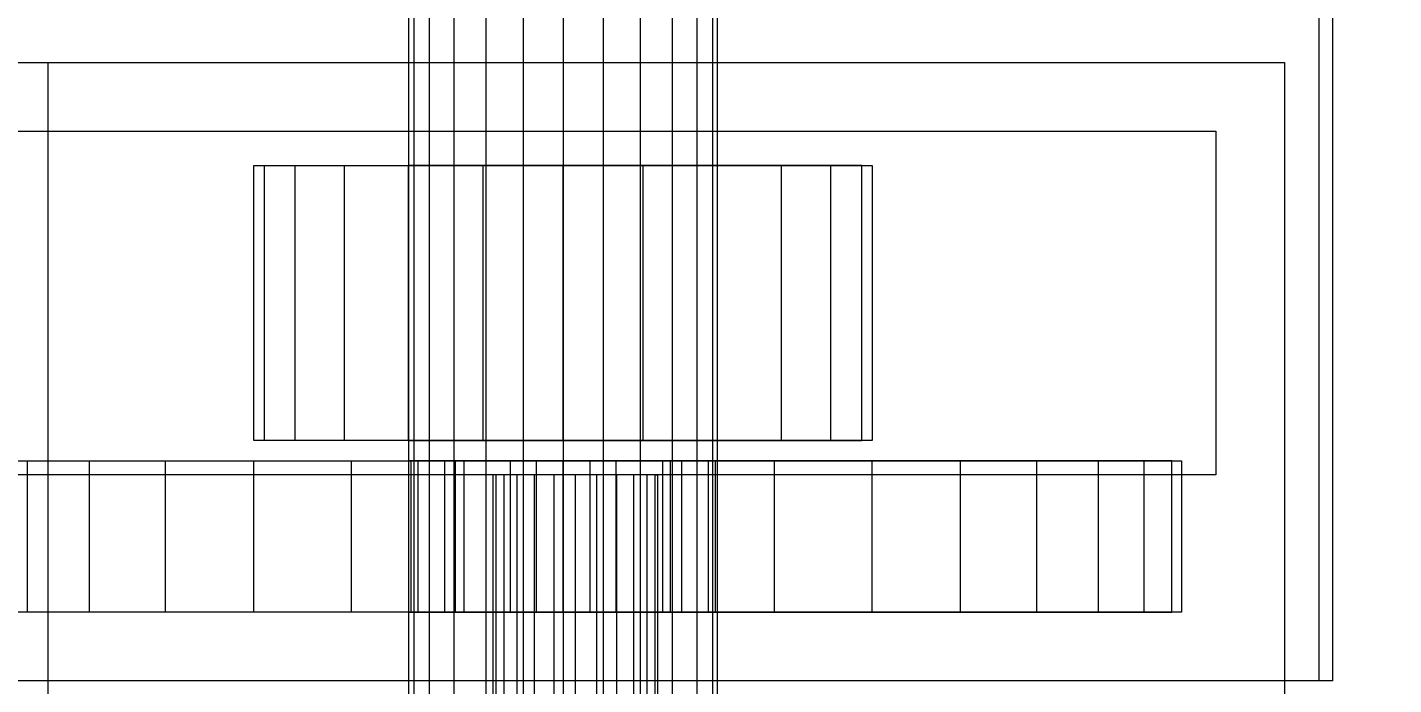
# Model space of a CAD drawing. Header units: millimetres. Extents: x -191664 to 191490, y -197311 to 10263.
# Drawn here: x 20756.7 to 20955.6, y -129195.6 to -129099.9 of the extents above; entities that cross this region are included whole.
import ezdxf

# ---------------------------------------------------------------- set-up
doc = ezdxf.new("R2010")
doc.units = ezdxf.units.MM
doc.layers.add('DET_secador_superior', color=7, linetype='Continuous', lineweight=0)
doc.layers.add('R15_COTAS_TRANSPORTE_P', color=1, linetype='Continuous', lineweight=0)
doc.dimstyles.new('PLANTA_20', dxfattribs={"dimtxt": 50, "dimasz": 30, "dimexe": 30, "dimexo": 16, "dimgap": 20, "dimtad": 1, "dimtih": 1, "dimtoh": 1, "dimdec": 1, "dimzin": 0, "dimdsep": 46, "dimcen": 0.09, "dimadec": 0, "dimazin": 0, "dimtfac": 1, "dimtdec": 4, "dimtofl": 0, "dimtmove": 0, "dimatfit": 3, "dimfxl": 1, "dimtolj": 1, "dimtzin": 0, "dimarcsym": 0})

# ---------------------------------------------------------------- blocks, each defined once
blk = doc.blocks.new('*D133')
at = {"layer": 'Defpoints', "color": 0, "transparency": 16777216}
for p in [(439.69, -194147.98), (217.89, -194406.09), (-500, -194490), (-500, -194490), (500, -194490)]:
    blk.add_point(p, dxfattribs=at)
at = {"layer": 'R15_COTAS_TRANSPORTE_P', "color": 0, "lineweight": -2, "transparency": 16777216}
blk.add_arc((-500, -194490), 722.77, 2.37834, 17.62166, dxfattribs=at)
at = {"layer": 'R15_COTAS_TRANSPORTE_P', "color": 0, "transparency": 16777216}
for points in [[(184.12, -194272.81), (193.59, -194269.58), (179.18, -194242.8)], [(227.15, -194459.9), (217.15, -194460.11), (222.77, -194490)]]:
    blk.add_solid(points, dxfattribs=at)

msp = doc.modelspace()

# ---------------------------------------------------------------- linework, layer by layer
at = {"layer": 'DET_secador_superior', "color": 55, "true_color": 0xb9a24b}
for p, q in [((20944.71, -129068), (20944.71, -129195)), ((20946.71, -129068), (20946.71, -129195)), ((20944.71, -129195), (20554.71, -129195)), ((20946.71, -129195), (20944.71, -129195))]:
    msp.add_line(p, q, dxfattribs=at)
at = {"layer": 'DET_secador_superior', "color": 9, "true_color": 0xbcc6c9}
for p, q in [((20812.21, -129080), (20812.21, -129340)), ((20812.98, -129080), (20812.98, -129340)), ((20815.23, -129080), (20815.23, -129340)), ((20818.8, -129080), (20818.8, -129340)), ((20823.46, -129080), (20823.46, -129340)), ((20828.89, -129080), (20828.89, -129340)), ((20834.71, -129080), (20834.71, -129340)), ((20840.54, -129080), (20840.54, -129340)), ((20845.96, -129080), (20845.96, -129340)), ((20850.62, -129080), (20850.62, -129340)), ((20854.2, -129080), (20854.2, -129340)), ((20856.45, -129080), (20856.45, -129340)), ((20857.21, -129340), (20857.21, -129080))]:
    msp.add_line(p, q, dxfattribs=at)
at = {"layer": 'DET_secador_superior', "color": 253, "true_color": 0xa6b3ba}
for p, q in [((20549.71, -129105), (20759.71, -129105)), ((20729.71, -129105), (20939.71, -129105)), ((20759.71, -129105), (20759.71, -129400)), ((20939.71, -129105), (20939.71, -129400))]:
    msp.add_line(p, q, dxfattribs=at)
at = {"layer": 'DET_secador_superior', "color": 117, "true_color": 0x356c64}
for p, q in [((20739.71, -129115), (20929.71, -129115)), ((20929.71, -129115), (20929.71, -129165)), ((20929.71, -129165), (20739.71, -129165))]:
    msp.add_line(p, q, dxfattribs=at)
at = {"layer": 'DET_secador_superior', "color": 252, "true_color": 0x8ba19a}
for p, q in [((20789.71, -129160), (20789.71, -129120)), ((20789.71, -129120), (20791.25, -129120)), ((20789.71, -129120), (20812.21, -129120)), ((20791.25, -129160), (20791.25, -129120)), ((20791.25, -129120), (20795.74, -129120)), ((20791.25, -129120), (20812.98, -129120)), ((20795.74, -129160), (20795.74, -129120)), ((20795.74, -129120), (20802.89, -129120)), ((20795.74, -129120), (20815.23, -129120)), ((20802.89, -129160), (20802.89, -129120)), ((20802.89, -129120), (20812.21, -129120)), ((20802.89, -129120), (20818.8, -129120)), ((20812.21, -129160), (20812.21, -129120)), ((20812.21, -129120), (20823.07, -129120)), ((20812.21, -129120), (20823.46, -129120)), ((20812.98, -129120), (20812.21, -129120)), ((20815.23, -129120), (20812.98, -129120)), ((20812.98, -129120), (20812.98, -129160)), ((20818.8, -129120), (20815.23, -129120)), ((20815.23, -129120), (20815.23, -129160)), ((20823.46, -129120), (20818.8, -129120)), ((20818.8, -129120), (20818.8, -129160)), ((20823.07, -129160), (20823.07, -129120)), ((20823.07, -129120), (20834.71, -129120)), ((20823.07, -129120), (20828.89, -129120)), ((20828.89, -129120), (20823.46, -129120)), ((20823.46, -129120), (20823.46, -129160)), ((20834.71, -129120), (20828.89, -129120)), ((20828.89, -129120), (20828.89, -129160)), ((20834.71, -129160), (20834.71, -129120)), ((20834.71, -129120), (20846.36, -129120)), ((20840.54, -129120), (20834.71, -129120)), ((20845.96, -129120), (20840.54, -129120)), ((20840.54, -129120), (20840.54, -129160)), ((20846.36, -129120), (20840.54, -129120)), ((20850.62, -129120), (20845.96, -129120)), ((20845.96, -129120), (20845.96, -129160)), ((20857.21, -129120), (20845.96, -129120)), ((20846.36, -129160), (20846.36, -129120)), ((20846.36, -129120), (20857.21, -129120)), ((20854.2, -129120), (20850.62, -129120)), ((20850.62, -129120), (20850.62, -129160)), ((20866.53, -129120), (20850.62, -129120)), ((20856.45, -129120), (20854.2, -129120)), ((20854.2, -129120), (20854.2, -129160)), ((20873.68, -129120), (20854.2, -129120)), ((20857.21, -129120), (20856.45, -129120)), ((20856.45, -129120), (20856.45, -129160)), ((20878.18, -129120), (20856.45, -129120)), ((20857.21, -129160), (20857.21, -129120)), ((20857.21, -129120), (20879.71, -129120)), ((20857.21, -129120), (20866.53, -129120)), ((20866.53, -129160), (20866.53, -129120)), ((20866.53, -129120), (20873.68, -129120)), ((20873.68, -129160), (20873.68, -129120)), ((20873.68, -129120), (20878.18, -129120)), ((20878.18, -129160), (20878.18, -129120)), ((20878.18, -129120), (20879.71, -129120)), ((20879.71, -129120), (20879.71, -129160)), ((20791.25, -129160), (20789.71, -129160)), ((20812.21, -129160), (20789.71, -129160)), ((20795.74, -129160), (20791.25, -129160)), ((20812.98, -129160), (20791.25, -129160)), ((20802.89, -129160), (20795.74, -129160)), ((20815.23, -129160), (20795.74, -129160)), ((20812.21, -129160), (20802.89, -129160)), ((20818.8, -129160), (20802.89, -129160)), ((20823.07, -129160), (20812.21, -129160)), ((20823.46, -129160), (20812.21, -129160)), ((20812.21, -129160), (20812.98, -129160)), ((20812.98, -129160), (20815.23, -129160)), ((20815.23, -129160), (20818.8, -129160)), ((20818.8, -129160), (20823.46, -129160)), ((20834.71, -129160), (20823.07, -129160)), ((20828.89, -129160), (20823.07, -129160)), ((20823.46, -129160), (20828.89, -129160)), ((20828.89, -129160), (20834.71, -129160)), ((20846.36, -129160), (20834.71, -129160)), ((20834.71, -129160), (20840.54, -129160)), ((20840.54, -129160), (20845.96, -129160)), ((20840.54, -129160), (20846.36, -129160)), ((20845.96, -129160), (20850.62, -129160)), ((20845.96, -129160), (20857.21, -129160)), ((20857.21, -129160), (20846.36, -129160)), ((20850.62, -129160), (20854.2, -129160)), ((20850.62, -129160), (20866.53, -129160)), ((20854.2, -129160), (20856.45, -129160)), ((20854.2, -129160), (20873.68, -129160)), ((20856.45, -129160), (20857.21, -129160)), ((20856.45, -129160), (20878.18, -129160)), ((20879.71, -129160), (20857.21, -129160)), ((20866.53, -129160), (20857.21, -129160)), ((20873.68, -129160), (20866.53, -129160)), ((20878.18, -129160), (20873.68, -129160)), ((20879.71, -129160), (20878.18, -129160)), ((20744.71, -129163), (20812.21, -129163)), ((20746.08, -129163), (20812.55, -129163)), ((20750.14, -129163), (20756.77, -129163)), ((20750.14, -129163), (20813.57, -129163)), ((20756.77, -129185), (20756.77, -129163)), ((20756.77, -129163), (20765.77, -129163)), ((20756.77, -129163), (20815.23, -129163)), ((20765.77, -129185), (20765.77, -129163)), ((20765.77, -129163), (20776.86, -129163)), ((20765.77, -129163), (20817.48, -129163)), ((20776.86, -129185), (20776.86, -129163)), ((20776.86, -129163), (20789.71, -129163)), ((20776.86, -129163), (20820.25, -129163)), ((20789.71, -129185), (20789.71, -129163)), ((20789.71, -129163), (20803.93, -129163)), ((20789.71, -129163), (20823.46, -129163)), ((20803.93, -129185), (20803.93, -129163)), ((20803.93, -129163), (20819.08, -129163)), ((20803.93, -129163), (20827.02, -129163)), ((20812.55, -129163), (20812.21, -129163)), ((20812.21, -129163), (20812.21, -129185)), ((20813.57, -129163), (20812.55, -129163)), ((20812.55, -129163), (20812.55, -129185)), ((20815.23, -129163), (20813.57, -129163)), ((20813.57, -129163), (20813.57, -129185)), ((20817.48, -129163), (20815.23, -129163)), ((20815.23, -129163), (20815.23, -129185)), ((20820.25, -129163), (20817.48, -129163)), ((20817.48, -129163), (20817.48, -129185)), ((20819.08, -129185), (20819.08, -129163)), ((20819.08, -129163), (20834.71, -129163)), ((20819.08, -129163), (20830.81, -129163)), ((20823.46, -129163), (20820.25, -129163)), ((20820.25, -129163), (20820.25, -129185)), ((20827.02, -129163), (20823.46, -129163)), ((20823.46, -129163), (20823.46, -129185)), ((20830.81, -129163), (20827.02, -129163)), ((20827.02, -129163), (20827.02, -129185)), ((20834.71, -129163), (20830.81, -129163)), ((20830.81, -129163), (20830.81, -129185)), ((20834.71, -129185), (20834.71, -129163)), ((20834.71, -129163), (20850.34, -129163)), ((20838.62, -129163), (20834.71, -129163)), ((20842.41, -129163), (20838.62, -129163)), ((20838.62, -129163), (20838.62, -129185)), ((20850.34, -129163), (20838.62, -129163)), ((20845.96, -129163), (20842.41, -129163)), ((20842.41, -129163), (20842.41, -129185)), ((20865.49, -129163), (20842.41, -129163)), ((20849.17, -129163), (20845.96, -129163)), ((20845.96, -129163), (20845.96, -129185)), ((20879.71, -129163), (20845.96, -129163)), ((20851.95, -129163), (20849.17, -129163)), ((20849.17, -129163), (20849.17, -129185)), ((20892.56, -129163), (20849.17, -129163)), ((20850.34, -129185), (20850.34, -129163)), ((20850.34, -129163), (20865.49, -129163)), ((20854.2, -129163), (20851.95, -129163)), ((20851.95, -129163), (20851.95, -129185)), ((20903.66, -129163), (20851.95, -129163)), ((20855.86, -129163), (20854.2, -129163)), ((20854.2, -129163), (20854.2, -129185)), ((20912.65, -129163), (20854.2, -129163)), ((20856.87, -129163), (20855.86, -129163)), ((20855.86, -129163), (20855.86, -129185)), ((20919.28, -129163), (20855.86, -129163)), ((20857.21, -129163), (20856.87, -129163)), ((20856.87, -129163), (20856.87, -129185)), ((20923.34, -129163), (20856.87, -129163)), ((20857.21, -129185), (20857.21, -129163)), ((20857.21, -129163), (20924.71, -129163)), ((20865.49, -129185), (20865.49, -129163)), ((20865.49, -129163), (20879.71, -129163)), ((20879.71, -129185), (20879.71, -129163)), ((20879.71, -129163), (20892.56, -129163)), ((20892.56, -129185), (20892.56, -129163)), ((20892.56, -129163), (20903.66, -129163)), ((20903.66, -129185), (20903.66, -129163)), ((20903.66, -129163), (20912.65, -129163)), ((20912.65, -129185), (20912.65, -129163)), ((20912.65, -129163), (20919.28, -129163)), ((20919.28, -129185), (20919.28, -129163)), ((20919.28, -129163), (20923.34, -129163)), ((20923.34, -129185), (20923.34, -129163)), ((20923.34, -129163), (20924.71, -129163)), ((20924.71, -129163), (20924.71, -129185)), ((20812.21, -129185), (20744.71, -129185)), ((20812.55, -129185), (20746.08, -129185)), ((20756.77, -129185), (20750.14, -129185)), ((20813.57, -129185), (20750.14, -129185)), ((20765.77, -129185), (20756.77, -129185)), ((20815.23, -129185), (20756.77, -129185)), ((20776.86, -129185), (20765.77, -129185)), ((20817.48, -129185), (20765.77, -129185)), ((20789.71, -129185), (20776.86, -129185)), ((20820.25, -129185), (20776.86, -129185)), ((20803.93, -129185), (20789.71, -129185)), ((20823.46, -129185), (20789.71, -129185)), ((20819.08, -129185), (20803.93, -129185)), ((20827.02, -129185), (20803.93, -129185)), ((20812.21, -129185), (20812.55, -129185)), ((20812.55, -129185), (20813.57, -129185)), ((20813.57, -129185), (20815.23, -129185)), ((20815.23, -129185), (20817.48, -129185)), ((20817.48, -129185), (20820.25, -129185)), ((20834.71, -129185), (20819.08, -129185)), ((20830.81, -129185), (20819.08, -129185)), ((20820.25, -129185), (20823.46, -129185)), ((20823.46, -129185), (20827.02, -129185)), ((20827.02, -129185), (20830.81, -129185)), ((20830.81, -129185), (20834.71, -129185)), ((20850.34, -129185), (20834.71, -129185)), ((20834.71, -129185), (20838.62, -129185)), ((20838.62, -129185), (20842.41, -129185)), ((20838.62, -129185), (20850.34, -129185)), ((20842.41, -129185), (20845.96, -129185)), ((20842.41, -129185), (20865.49, -129185)), ((20845.96, -129185), (20849.17, -129185)), ((20845.96, -129185), (20879.71, -129185)), ((20849.17, -129185), (20851.95, -129185)), ((20849.17, -129185), (20892.56, -129185)), ((20865.49, -129185), (20850.34, -129185)), ((20851.95, -129185), (20854.2, -129185)), ((20851.95, -129185), (20903.66, -129185)), ((20854.2, -129185), (20855.86, -129185)), ((20854.2, -129185), (20912.65, -129185)), ((20855.86, -129185), (20856.87, -129185)), ((20855.86, -129185), (20919.28, -129185)), ((20856.87, -129185), (20857.21, -129185)), ((20856.87, -129185), (20923.34, -129185)), ((20924.71, -129185), (20857.21, -129185)), ((20879.71, -129185), (20865.49, -129185)), ((20892.56, -129185), (20879.71, -129185)), ((20903.66, -129185), (20892.56, -129185)), ((20912.65, -129185), (20903.66, -129185)), ((20919.28, -129185), (20912.65, -129185)), ((20923.34, -129185), (20919.28, -129185)), ((20924.71, -129185), (20923.34, -129185))]:
    msp.add_line(p, q, dxfattribs=at)
at = {"layer": 'DET_secador_superior', "color": 253, "true_color": 0xabb8bc}
for p, q in [((20824.91, -129165), (20824.5, -129165)), ((20824.5, -129165), (20824.5, -129270)), ((20826.11, -129165), (20824.91, -129165)), ((20824.91, -129165), (20824.91, -129270)), ((20828.01, -129165), (20826.11, -129165)), ((20826.11, -129165), (20826.11, -129270)), ((20830.5, -129165), (20828.01, -129165)), ((20828.01, -129165), (20828.01, -129270)), ((20833.39, -129165), (20830.5, -129165)), ((20830.5, -129165), (20830.5, -129270)), ((20836.5, -129165), (20833.39, -129165)), ((20833.39, -129165), (20833.39, -129270)), ((20839.6, -129165), (20836.5, -129165)), ((20836.5, -129165), (20836.5, -129270)), ((20842.5, -129165), (20839.6, -129165)), ((20839.6, -129165), (20839.6, -129270)), ((20844.98, -129165), (20842.5, -129165)), ((20842.5, -129165), (20842.5, -129270)), ((20846.89, -129165), (20844.98, -129165)), ((20844.98, -129165), (20844.98, -129270)), ((20848.09, -129165), (20846.89, -129165)), ((20846.89, -129165), (20846.89, -129270)), ((20848.09, -129165), (20848.5, -129165)), ((20848.09, -129165), (20848.09, -129270)), ((20848.5, -129270), (20848.5, -129165))]:
    msp.add_line(p, q, dxfattribs=at)

# ---------------------------------------------------------------- dimensions: what is measured, and where the dimension line sits
at = {"layer": 'R15_COTAS_TRANSPORTE_P'}
dim = msp.add_angular_dim_2l(base=(217.89, -194406.09), line1=((-500, -194490), (500, -194490)), line2=((-500, -194490), (439.69, -194147.98)), dimstyle='PLANTA_20', dxfattribs=at)
dim.commit()
dim.dimension.update_dxf_attribs({"geometry": '*D133', "text_midpoint": (191490.46, -33543.69)})

doc.saveas('drawing.dxf')
